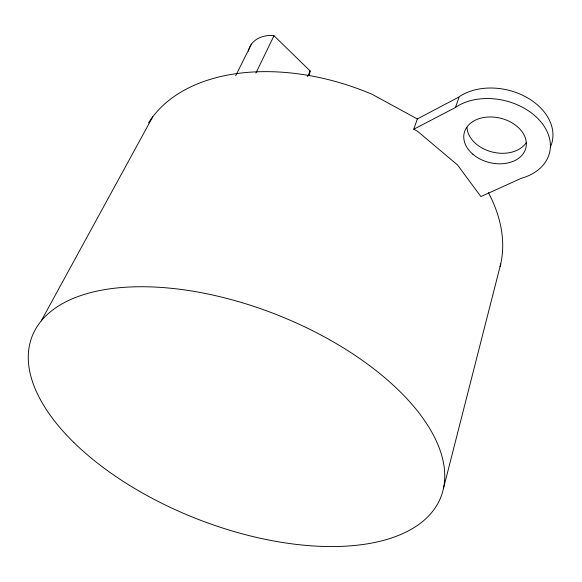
<?xml version="1.0" encoding="UTF-8"?>
<svg xmlns="http://www.w3.org/2000/svg" width="582" height="582" viewBox="0 0 582 582"><rect width="100%" height="100%" fill="white"/><g stroke="black" fill="none" stroke-linecap="round" stroke-linejoin="round"><path stroke-width="0.87" d="M248.601 51.223L248.747 49.732A32.898 23.818 26.7 0 1 269.91 35.444L273.998 35.735L310.126 70.939L309.682 73.87A32.898 23.818 26.7 0 1 309.027 75.522M443.491 488.298L500.738 263.908M455.451 107.517L455.902 107.11A55.545 40.027 13.6 0 1 539.252 120.008A55.545 40.027 13.6 0 1 521.246 178.325L480.877 196.585L457.525 164.961L417.505 131.241L413.787 129.219L455.451 107.517L459.234 96.685A55.115 40.093 13.4 0 1 526.317 97.165A55.115 40.093 13.4 0 1 550.397 147.02M413.787 129.219L417.338 118.954L458.783 97.092M307.587 76.686L310.126 70.939M255.891 73.114L273.998 35.735M235.659 75.74L251.453 44.116M41.235 320.893L152.76 116.807M417.338 118.954L372.131 94.32A190.86 123.384 21.5 0 0 148.534 122.933M488.4 192.649A190.86 123.384 21.5 0 1 500.098 266.571M526.441 142.372A31.479 22.894 13.4 0 1 492.096 151.982A31.479 22.894 13.4 0 1 466.968 127.24M73.856 442.502A219.61 109.612 21.5 0 0 430.447 513.979A219.61 109.612 21.5 0 0 205.235 293.459A219.61 109.612 21.5 0 0 73.856 442.502M472.831 154.194A31.726 22.858 13.6 0 0 525.255 149.901A31.726 22.858 13.6 0 0 487.076 117.091A31.726 22.858 13.6 0 0 472.831 154.194"/></g></svg>
